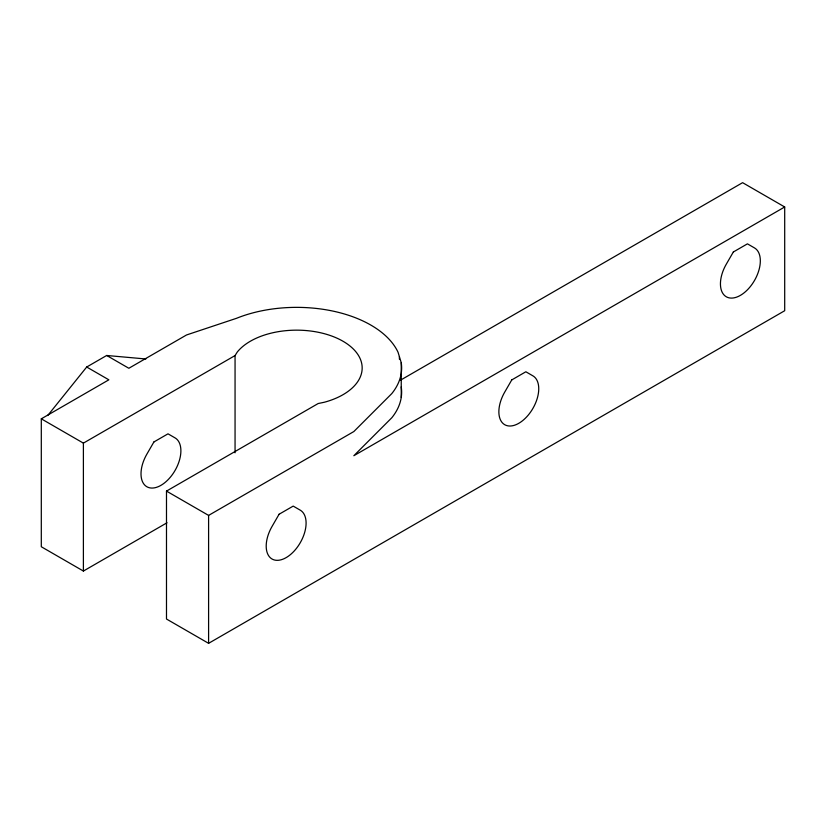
<?xml version="1.0" encoding="UTF-8"?>
<svg xmlns="http://www.w3.org/2000/svg" width="826" height="826" viewBox="0 0 826 826"><rect width="100%" height="100%" fill="white"/><g stroke="black" fill="none" stroke-linecap="round" stroke-linejoin="round"><path stroke-width="1.24" d="M167.038 522.765L83.395 571.055L41.3 546.75L41.3 418.823L83.395 443.128L235.059 355.562L237.31 351.99A65.491 37.81 0 0 1 342.976 341.231A65.491 37.81 0 0 1 324.35 402.241L318.155 403.542L166.491 491.098L166.491 619.025L208.596 643.33L784.7 310.721L784.7 206.975L742.605 182.67L400.507 380.166M47.702 415.54L86.699 367.023L106.688 355.479L145.872 358.98M41.3 418.823L108.856 379.815L86.699 367.023M166.491 491.098L208.596 515.403L353.838 431.554L391.803 393.579A104.974 60.608 0 0 0 401.24 362.686L398.06 352.279A104.974 60.608 0 0 0 236.463 318.32L186.542 334.964L128.846 368.272L106.688 355.479M784.7 206.975L353.838 455.725L391.803 417.76A104.974 60.608 0 0 0 401.24 386.867M401.24 362.686L401.24 397.43M399.392 356.636L399.392 359.176M235.059 355.562L235.059 452.793M208.596 515.403L208.596 643.33M83.395 443.128L83.395 571.055M153.904 441.962L146.852 454.176A28.198 16.283 -60 0 0 146.852 486.741A28.198 16.283 -60 0 0 175.05 470.459A28.198 16.283 -60 0 0 175.05 437.894L168.008 433.826L153.904 441.962M279.095 514.237L272.043 526.451A28.198 16.283 -60 0 0 272.043 559.016A28.198 16.283 -60 0 0 300.251 542.734A28.198 16.283 -60 0 0 300.251 510.169L293.199 506.101L279.095 514.237M511.759 379.919L504.707 392.133A28.198 16.283 -60 0 0 504.707 424.698A28.198 16.283 -60 0 0 532.904 408.416A28.198 16.283 -60 0 0 532.904 375.851L525.852 371.772L511.759 379.919M733.333 251.992L726.281 264.206A28.198 16.283 -60 0 0 726.281 296.771A28.198 16.283 -60 0 0 754.489 280.489A28.198 16.283 -60 0 0 754.489 247.924L747.437 243.846L733.333 251.992"/></g></svg>
